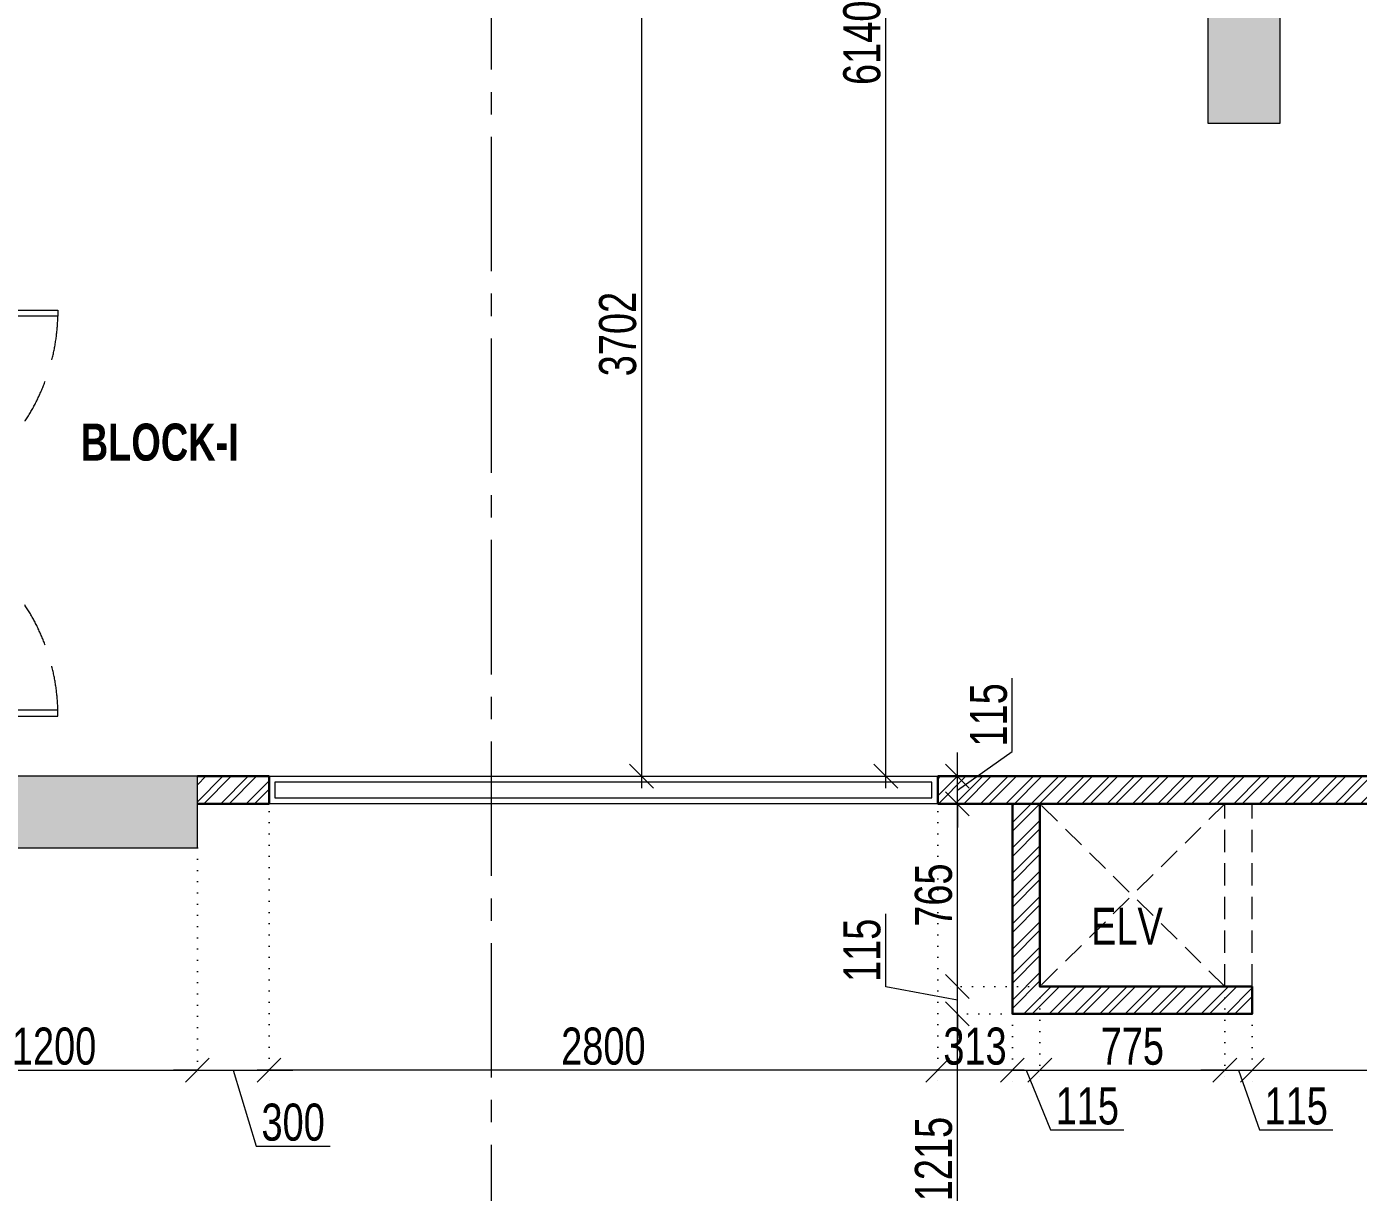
# Model space of a CAD drawing. Header units: inches. Extents: x 785882 to 928568, y 496782 to 576896.
# Drawn here: x 793533 to 799110, y 546141 to 551021 of the extents above; entities that cross this region are included whole.
import ezdxf

# ---------------------------------------------------------------- set-up
doc = ezdxf.new("R2010")
doc.units = ezdxf.units.IN
doc.header["$LTSCALE"] = 750
doc.header["$MEASUREMENT"] = 0
for name, pattern in [('CENTER', [2, 1.25, -0.25, 0.25, -0.25]), ('CENTER2', [1.125, 0.75, -0.125, 0.125, -0.125]), ('DOT', [0.25, 0, -0.25]), ('HIDDEN', [0.375, 0.25, -0.125]), ('HIDDEN2', [0.1875, 0.125, -0.0625])]:
    doc.linetypes.add(name, pattern=pattern)
for name, color, linetype, lineweight in [('COLUMN', 5, 'Continuous', 13), ('DIMENSION WORKING-MSA', 222, 'Continuous', 13), ('DOOR-MSA', 50, 'Continuous', 13), ('DOTTED LINE-MSA', 3, 'HIDDEN2', 13), ('ELE-03-MSA', 145, 'Continuous', 18), ('SECTION LINE', 14, 'CENTER', 9), ('TEXT ROOM NAME-MSA', 210, 'Continuous', 13), ('WALL HATCH-MSA', 251, 'Continuous', 9), ('WALL-MSA', 32, 'Continuous', 30), ('WINDOW-MSA', 50, 'Continuous', 13)]:
    doc.layers.add(name, color=color, linetype=linetype, lineweight=lineweight)
doc.layers.add('R.C.C HATCH-MSA', color=250, linetype='Continuous')
doc.styles.add('AR', font='swisscl.ttf')
doc.styles.add('Arial-Reg', font='swisscl.ttf', dxfattribs={"height": 155})
doc.styles.add('MtXpl_Swis721_LtCn_B_1', font='')
doc.styles.get('MtXpl_Swis721_LtCn_B_1').set_extended_font_data('Swis721 LtCn BT', bold=True)
doc.dimstyles.new('WORKING DIM', dxfattribs={"dimtxt": 155, "dimasz": 100, "dimexe": 50, "dimexo": 0, "dimgap": 20, "dimtad": 1, "dimdec": 0, "dimzin": 0, "dimdsep": 46, "dimtxsty": 'AR', "dimblk": 'OBLIQUE', "dimcen": 0.09, "dimdle": 50, "dimclrd": 256, "dimclre": 250, "dimclrt": 256, "dimadec": 0, "dimazin": 0, "dimtfac": 1, "dimtdec": 0, "dimtofl": 0, "dimtmove": 1, "dimatfit": 0, "dimfxl": 1, "dimtolj": 1, "dimtzin": 0, "dimlwd": -1, "dimlwe": -1, "dimarcsym": 0})

# ---------------------------------------------------------------- blocks, each defined once
blk = doc.blocks.new('_Oblique')
at = {"color": 0, "linetype": 'ByBlock', "lineweight": -2}
blk.add_line((-0.5, -0.5), (0.5, 0.5), dxfattribs=at)
blk = doc.blocks.new('*D2433')
at = {"layer": 'Defpoints', "color": 0, "ltscale": 0.25, "transparency": 16777216}
for p in [(797430.5, 546888.2), (797660.6, 546888.2), (797649.3, 545673.2)]:
    blk.add_point(p, dxfattribs=at)
at = {"layer": 'DIMENSION WORKING-MSA', "ltscale": 0.25, "transparency": 16777216}
blk.add_line((797430.5, 545623.2), (797430.5, 546938.2), dxfattribs=at)
at = {"layer": 'DIMENSION WORKING-MSA', "color": 250, "linetype": 'DOT', "ltscale": 0.25, "transparency": 16777216}
for p, q in [((797660.6, 546888.2), (797380.5, 546888.2)), ((797649.3, 545673.2), (797380.5, 545673.2))]:
    blk.add_line(p, q, dxfattribs=at)
at = {"layer": 'DIMENSION WORKING-MSA', "ltscale": 0.25, "transparency": 16777216, "xscale": 100, "yscale": 100, "zscale": 100}
for p, rotation in [((797430.5, 546888.2), 90), ((797430.5, 545673.2), 270)]:
    blk.add_blockref('_Oblique', p, dxfattribs=dict(at, rotation=rotation))
at = {"layer": 'DIMENSION WORKING-MSA', "ltscale": 0.25, "transparency": 16777216, "insert": (797331.1, 546280.7), "char_height": 155, "attachment_point": 5, "rotation": 90, "style": 'AR'}
blk.add_mtext('\\A1;1215', dxfattribs=at)
blk = doc.blocks.new('*D2434')
at = {"layer": 'Defpoints', "color": 0, "ltscale": 0.25, "transparency": 16777216}
for p in [(797430.5, 547003.2), (797775.6, 547003.2), (797660.6, 546888.2)]:
    blk.add_point(p, dxfattribs=at)
at = {"layer": 'DIMENSION WORKING-MSA', "ltscale": 0.25, "transparency": 16777216}
for p, q in [((797130.5, 547001), (797130.5, 547307.8)), ((797430.5, 547003.2), (797430.5, 547103.2)), ((797430.5, 546945.7), (797130.5, 547001)), ((797430.5, 546888.2), (797430.5, 547003.2)), ((797430.5, 546888.2), (797430.5, 546788.2))]:
    blk.add_line(p, q, dxfattribs=at)
at = {"layer": 'DIMENSION WORKING-MSA', "color": 250, "linetype": 'DOT', "ltscale": 0.25, "transparency": 16777216}
for p, q in [((797775.6, 547003.2), (797380.5, 547003.2)), ((797660.6, 546888.2), (797380.5, 546888.2))]:
    blk.add_line(p, q, dxfattribs=at)
at = {"layer": 'DIMENSION WORKING-MSA', "ltscale": 0.25, "transparency": 16777216, "xscale": 100, "yscale": 100, "zscale": 100}
for p, rotation in [((797430.5, 547003.2), 270), ((797430.5, 546888.2), 90)]:
    blk.add_blockref('_Oblique', p, dxfattribs=dict(at, rotation=rotation))
at = {"layer": 'DIMENSION WORKING-MSA', "ltscale": 0.25, "transparency": 16777216, "insert": (797031.4, 547154.4), "char_height": 155, "attachment_point": 5, "rotation": 90, "style": 'AR'}
blk.add_mtext('\\A1;115', dxfattribs=at)
blk = doc.blocks.new('*D2435')
at = {"layer": 'Defpoints', "color": 0, "ltscale": 0.25, "transparency": 16777216}
for p in [(797430.5, 547768), (797430.5, 547768), (797775.6, 547003.2)]:
    blk.add_point(p, dxfattribs=at)
at = {"layer": 'DIMENSION WORKING-MSA', "ltscale": 0.25, "transparency": 16777216}
blk.add_line((797430.5, 546953.2), (797430.5, 547818), dxfattribs=at)
at = {"layer": 'DIMENSION WORKING-MSA', "color": 250, "linetype": 'DOT', "ltscale": 0.25, "transparency": 16777216}
for p, q in [((797430.5, 547768), (797480.5, 547768)), ((797775.6, 547003.2), (797380.5, 547003.2))]:
    blk.add_line(p, q, dxfattribs=at)
at = {"layer": 'DIMENSION WORKING-MSA', "ltscale": 0.25, "transparency": 16777216, "xscale": 100, "yscale": 100, "zscale": 100}
for p, rotation in [((797430.5, 547768), 90), ((797430.5, 547003.2), 270)]:
    blk.add_blockref('_Oblique', p, dxfattribs=dict(at, rotation=rotation))
at = {"layer": 'DIMENSION WORKING-MSA', "ltscale": 0.25, "transparency": 16777216, "insert": (797331.1, 547385.6), "char_height": 155, "attachment_point": 5, "rotation": 90, "style": 'AR'}
blk.add_mtext('\\A1;765', dxfattribs=at)
blk = doc.blocks.new('*D2436')
at = {"layer": 'Defpoints', "color": 0, "ltscale": 0.25, "transparency": 16777216}
for p in [(797430.5, 547883), (797430.5, 547883), (797430.5, 547768)]:
    blk.add_point(p, dxfattribs=at)
at = {"layer": 'DIMENSION WORKING-MSA', "ltscale": 0.25, "transparency": 16777216}
for p, q in [((797660.4, 547986.3), (797660.4, 548293.2)), ((797430.5, 547825.5), (797660.4, 547986.3)), ((797430.5, 547883), (797430.5, 547983)), ((797430.5, 547768), (797430.5, 547883)), ((797430.5, 547768), (797430.5, 547668))]:
    blk.add_line(p, q, dxfattribs=at)
at = {"layer": 'DIMENSION WORKING-MSA', "color": 250, "linetype": 'DOT', "ltscale": 0.25, "transparency": 16777216}
for p, q in [((797430.5, 547883), (797480.5, 547883)), ((797430.5, 547768), (797480.5, 547768))]:
    blk.add_line(p, q, dxfattribs=at)
at = {"layer": 'DIMENSION WORKING-MSA', "ltscale": 0.25, "transparency": 16777216, "xscale": 100, "yscale": 100, "zscale": 100}
for p, rotation in [((797430.5, 547883), 270), ((797430.5, 547768), 90)]:
    blk.add_blockref('_Oblique', p, dxfattribs=dict(at, rotation=rotation))
at = {"layer": 'DIMENSION WORKING-MSA', "ltscale": 0.25, "transparency": 16777216, "insert": (797561.3, 548139.8), "char_height": 155, "attachment_point": 5, "rotation": 90, "style": 'AR'}
blk.add_mtext('\\A1;115', dxfattribs=at)
blk = doc.blocks.new('*D2444')
at = {"layer": 'Defpoints', "color": 0, "ltscale": 0.25, "transparency": 16777216}
for p in [(797130.5, 554023.3), (797261.3, 554023.3), (797430.5, 547883)]:
    blk.add_point(p, dxfattribs=at)
at = {"layer": 'DIMENSION WORKING-MSA', "ltscale": 0.25, "transparency": 16777216}
blk.add_line((797130.5, 547833), (797130.5, 554073.3), dxfattribs=at)
at = {"layer": 'DIMENSION WORKING-MSA', "color": 250, "linetype": 'DOT', "ltscale": 0.25, "transparency": 16777216}
for p, q in [((797261.3, 554023.3), (797080.5, 554023.3)), ((797430.5, 547883), (797080.5, 547883))]:
    blk.add_line(p, q, dxfattribs=at)
at = {"layer": 'DIMENSION WORKING-MSA', "ltscale": 0.25, "transparency": 16777216, "xscale": 100, "yscale": 100, "zscale": 100}
for p, rotation in [((797130.5, 554023.3), 90), ((797130.5, 547883), 270)]:
    blk.add_blockref('_Oblique', p, dxfattribs=dict(at, rotation=rotation))
at = {"layer": 'DIMENSION WORKING-MSA', "ltscale": 0.25, "transparency": 16777216, "insert": (797031.1, 550953.1), "char_height": 155, "attachment_point": 5, "rotation": 90, "style": 'AR'}
blk.add_mtext('\\A1;6140', dxfattribs=at)
blk = doc.blocks.new('*D2480')
at = {"layer": 'Defpoints', "color": 0, "ltscale": 0.25, "transparency": 16777216}
for p in [(793048, 547583), (794248, 547583), (794248, 546653.2)]:
    blk.add_point(p, dxfattribs=at)
at = {"layer": 'DIMENSION WORKING-MSA', "color": 250, "linetype": 'DOT', "ltscale": 0.25, "transparency": 16777216}
for p, q in [((793048, 547583), (793048, 546603.2)), ((794248, 547583), (794248, 546603.2))]:
    blk.add_line(p, q, dxfattribs=at)
at = {"layer": 'DIMENSION WORKING-MSA', "ltscale": 0.25, "transparency": 16777216}
blk.add_line((792998, 546653.2), (794298, 546653.2), dxfattribs=at)
at = {"layer": 'DIMENSION WORKING-MSA', "ltscale": 0.25, "transparency": 16777216, "xscale": 100, "yscale": 100, "zscale": 100, "rotation": 180}
blk.add_blockref('_Oblique', (793048, 546653.2), dxfattribs=at)
at = {"layer": 'DIMENSION WORKING-MSA', "ltscale": 0.25, "transparency": 16777216, "xscale": 100, "yscale": 100, "zscale": 100}
blk.add_blockref('_Oblique', (794248, 546653.2), dxfattribs=at)
at = {"layer": 'DIMENSION WORKING-MSA', "ltscale": 0.25, "transparency": 16777216, "insert": (793648, 546752.5), "char_height": 155, "attachment_point": 5, "style": 'AR'}
blk.add_mtext('\\A1;1200', dxfattribs=at)
blk = doc.blocks.new('*D2481')
at = {"layer": 'Defpoints', "color": 0, "ltscale": 0.25, "transparency": 16777216}
for p in [(794548, 547783), (794248, 547583), (794548, 546653.2)]:
    blk.add_point(p, dxfattribs=at)
at = {"layer": 'DIMENSION WORKING-MSA', "color": 250, "linetype": 'DOT', "ltscale": 0.25, "transparency": 16777216}
for p, q in [((794548, 547783), (794548, 546603.2)), ((794248, 547583), (794248, 546603.2))]:
    blk.add_line(p, q, dxfattribs=at)
at = {"layer": 'DIMENSION WORKING-MSA', "ltscale": 0.25, "transparency": 16777216}
for p, q in [((794248, 546653.2), (794148, 546653.2)), ((794248, 546653.2), (794548, 546653.2)), ((794398, 546653.2), (794493.5, 546334.7)), ((794548, 546653.2), (794648, 546653.2)), ((794493.5, 546334.7), (794804.5, 546334.7))]:
    blk.add_line(p, q, dxfattribs=at)
at = {"layer": 'DIMENSION WORKING-MSA', "ltscale": 0.25, "transparency": 16777216, "xscale": 100, "yscale": 100, "zscale": 100}
blk.add_blockref('_Oblique', (794248, 546653.2), dxfattribs=at)
at = {"layer": 'DIMENSION WORKING-MSA', "ltscale": 0.25, "transparency": 16777216, "xscale": 100, "yscale": 100, "zscale": 100, "rotation": 180}
blk.add_blockref('_Oblique', (794548, 546653.2), dxfattribs=at)
at = {"layer": 'DIMENSION WORKING-MSA', "ltscale": 0.25, "transparency": 16777216, "insert": (794649, 546434.2), "char_height": 155, "attachment_point": 5, "style": 'AR'}
blk.add_mtext('\\A1;300', dxfattribs=at)
blk = doc.blocks.new('*D2482')
at = {"layer": 'Defpoints', "color": 0, "ltscale": 0.25, "transparency": 16777216}
for p in [(797775.6, 547003.2), (797660.6, 546888.2), (797775.6, 546653.2)]:
    blk.add_point(p, dxfattribs=at)
at = {"layer": 'DIMENSION WORKING-MSA', "color": 250, "linetype": 'DOT', "ltscale": 0.25, "transparency": 16777216}
for p, q in [((797775.6, 547003.2), (797775.6, 546603.2)), ((797660.6, 546888.2), (797660.6, 546603.2))]:
    blk.add_line(p, q, dxfattribs=at)
at = {"layer": 'DIMENSION WORKING-MSA', "ltscale": 0.25, "transparency": 16777216}
for p, q in [((797660.6, 546653.2), (797560.6, 546653.2)), ((797660.6, 546653.2), (797775.6, 546653.2)), ((797718.1, 546653.2), (797821, 546403.2)), ((797775.6, 546653.2), (797875.6, 546653.2)), ((797821, 546403.2), (798127.9, 546403.2))]:
    blk.add_line(p, q, dxfattribs=at)
at = {"layer": 'DIMENSION WORKING-MSA', "ltscale": 0.25, "transparency": 16777216, "xscale": 100, "yscale": 100, "zscale": 100}
blk.add_blockref('_Oblique', (797660.6, 546653.2), dxfattribs=at)
at = {"layer": 'DIMENSION WORKING-MSA', "ltscale": 0.25, "transparency": 16777216, "xscale": 100, "yscale": 100, "zscale": 100, "rotation": 180}
blk.add_blockref('_Oblique', (797775.6, 546653.2), dxfattribs=at)
at = {"layer": 'DIMENSION WORKING-MSA', "ltscale": 0.25, "transparency": 16777216, "insert": (797974.5, 546502.2), "char_height": 155, "attachment_point": 5, "style": 'AR'}
blk.add_mtext('\\A1;115', dxfattribs=at)
blk = doc.blocks.new('*D2483')
at = {"layer": 'Defpoints', "color": 0, "ltscale": 0.25, "transparency": 16777216}
for p in [(797775.6, 547003.2), (798550.5, 547003.2), (798550.5, 546653.2)]:
    blk.add_point(p, dxfattribs=at)
at = {"layer": 'DIMENSION WORKING-MSA', "color": 250, "linetype": 'DOT', "ltscale": 0.25, "transparency": 16777216}
for p, q in [((797775.6, 547003.2), (797775.6, 546603.2)), ((798550.5, 547003.2), (798550.5, 546603.2))]:
    blk.add_line(p, q, dxfattribs=at)
at = {"layer": 'DIMENSION WORKING-MSA', "ltscale": 0.25, "transparency": 16777216}
blk.add_line((797725.6, 546653.2), (798600.5, 546653.2), dxfattribs=at)
at = {"layer": 'DIMENSION WORKING-MSA', "ltscale": 0.25, "transparency": 16777216, "xscale": 100, "yscale": 100, "zscale": 100, "rotation": 180}
blk.add_blockref('_Oblique', (797775.6, 546653.2), dxfattribs=at)
at = {"layer": 'DIMENSION WORKING-MSA', "ltscale": 0.25, "transparency": 16777216, "xscale": 100, "yscale": 100, "zscale": 100}
blk.add_blockref('_Oblique', (798550.5, 546653.2), dxfattribs=at)
at = {"layer": 'DIMENSION WORKING-MSA', "ltscale": 0.25, "transparency": 16777216, "insert": (798163, 546752.2), "char_height": 155, "attachment_point": 5, "style": 'AR'}
blk.add_mtext('\\A1;775', dxfattribs=at)
blk = doc.blocks.new('*D2484')
at = {"layer": 'Defpoints', "color": 0, "ltscale": 0.25, "transparency": 16777216}
for p in [(798550.5, 547003.2), (798665.5, 546888.2), (798665.5, 546653.2)]:
    blk.add_point(p, dxfattribs=at)
at = {"layer": 'DIMENSION WORKING-MSA', "color": 250, "linetype": 'DOT', "ltscale": 0.25, "transparency": 16777216}
for p, q in [((798550.5, 547003.2), (798550.5, 546603.2)), ((798665.5, 546888.2), (798665.5, 546603.2))]:
    blk.add_line(p, q, dxfattribs=at)
at = {"layer": 'DIMENSION WORKING-MSA', "ltscale": 0.25, "transparency": 16777216}
for p, q in [((798550.5, 546653.2), (798450.5, 546653.2)), ((798550.5, 546653.2), (798665.5, 546653.2)), ((798608, 546653.2), (798695.9, 546403.2)), ((798665.5, 546653.2), (798765.5, 546653.2)), ((798695.9, 546403.2), (799002.8, 546403.2))]:
    blk.add_line(p, q, dxfattribs=at)
at = {"layer": 'DIMENSION WORKING-MSA', "ltscale": 0.25, "transparency": 16777216, "xscale": 100, "yscale": 100, "zscale": 100}
blk.add_blockref('_Oblique', (798550.5, 546653.2), dxfattribs=at)
at = {"layer": 'DIMENSION WORKING-MSA', "ltscale": 0.25, "transparency": 16777216, "xscale": 100, "yscale": 100, "zscale": 100, "rotation": 180}
blk.add_blockref('_Oblique', (798665.5, 546653.2), dxfattribs=at)
at = {"layer": 'DIMENSION WORKING-MSA', "ltscale": 0.25, "transparency": 16777216, "insert": (798849.4, 546502.2), "char_height": 155, "attachment_point": 5, "style": 'AR'}
blk.add_mtext('\\A1;115', dxfattribs=at)
blk = doc.blocks.new('*D2485')
at = {"layer": 'Defpoints', "color": 0, "ltscale": 0.25, "transparency": 16777216}
for p in [(798665.5, 546888.2), (800724.3, 546888.2), (800724.3, 546653.2)]:
    blk.add_point(p, dxfattribs=at)
at = {"layer": 'DIMENSION WORKING-MSA', "color": 250, "linetype": 'DOT', "ltscale": 0.25, "transparency": 16777216}
for p, q in [((798665.5, 546888.2), (798665.5, 546603.2)), ((800724.3, 546888.2), (800724.3, 546603.2))]:
    blk.add_line(p, q, dxfattribs=at)
at = {"layer": 'DIMENSION WORKING-MSA', "ltscale": 0.25, "transparency": 16777216}
blk.add_line((798615.5, 546653.2), (800774.3, 546653.2), dxfattribs=at)
at = {"layer": 'DIMENSION WORKING-MSA', "ltscale": 0.25, "transparency": 16777216, "xscale": 100, "yscale": 100, "zscale": 100, "rotation": 180}
blk.add_blockref('_Oblique', (798665.5, 546653.2), dxfattribs=at)
at = {"layer": 'DIMENSION WORKING-MSA', "ltscale": 0.25, "transparency": 16777216, "xscale": 100, "yscale": 100, "zscale": 100}
blk.add_blockref('_Oblique', (800724.3, 546653.2), dxfattribs=at)
at = {"layer": 'DIMENSION WORKING-MSA', "ltscale": 0.25, "transparency": 16777216, "insert": (799694.9, 546752.5), "char_height": 155, "attachment_point": 5, "style": 'AR'}
blk.add_mtext('\\A1;2059', dxfattribs=at)
blk = doc.blocks.new('*D2558')
at = {"layer": 'Defpoints', "color": 0, "ltscale": 0.25, "transparency": 16777216}
for p in [(795858, 551584.9), (795858, 547883), (796108, 547883)]:
    blk.add_point(p, dxfattribs=at)
at = {"layer": 'DIMENSION WORKING-MSA', "color": 250, "linetype": 'DOT', "ltscale": 0.25, "transparency": 16777216}
for p, q in [((795858, 551584.9), (796158, 551584.9)), ((795858, 547883), (796158, 547883))]:
    blk.add_line(p, q, dxfattribs=at)
at = {"layer": 'DIMENSION WORKING-MSA', "ltscale": 0.25, "transparency": 16777216}
blk.add_line((796108, 551634.9), (796108, 547833), dxfattribs=at)
at = {"layer": 'DIMENSION WORKING-MSA', "ltscale": 0.25, "transparency": 16777216, "xscale": 100, "yscale": 100, "zscale": 100}
for p, rotation in [((796108, 551584.9), 90), ((796108, 547883), 270)]:
    blk.add_blockref('_Oblique', p, dxfattribs=dict(at, rotation=rotation))
at = {"layer": 'DIMENSION WORKING-MSA', "ltscale": 0.25, "transparency": 16777216, "insert": (796008.5, 549733.9), "char_height": 155, "attachment_point": 5, "rotation": 90, "style": 'AR'}
blk.add_mtext('\\A1;3702', dxfattribs=at)
blk = doc.blocks.new('*D2609')
at = {"layer": 'Defpoints', "color": 0, "ltscale": 0.25, "transparency": 16777216}
for p in [(794548, 547783), (797348, 547783), (794548, 546653.2)]:
    blk.add_point(p, dxfattribs=at)
at = {"layer": 'DIMENSION WORKING-MSA', "color": 250, "linetype": 'DOT', "ltscale": 0.25, "transparency": 16777216}
for p, q in [((794548, 547783), (794548, 546603.2)), ((797348, 547783), (797348, 546603.2))]:
    blk.add_line(p, q, dxfattribs=at)
at = {"layer": 'DIMENSION WORKING-MSA', "ltscale": 0.25, "transparency": 16777216}
blk.add_line((797398, 546653.2), (794498, 546653.2), dxfattribs=at)
at = {"layer": 'DIMENSION WORKING-MSA', "ltscale": 0.25, "transparency": 16777216, "xscale": 100, "yscale": 100, "zscale": 100, "rotation": 180}
blk.add_blockref('_Oblique', (794548, 546653.2), dxfattribs=at)
at = {"layer": 'DIMENSION WORKING-MSA', "ltscale": 0.25, "transparency": 16777216, "xscale": 100, "yscale": 100, "zscale": 100}
blk.add_blockref('_Oblique', (797348, 546653.2), dxfattribs=at)
at = {"layer": 'DIMENSION WORKING-MSA', "ltscale": 0.25, "transparency": 16777216, "insert": (795948, 546752.5), "char_height": 155, "attachment_point": 5, "style": 'AR'}
blk.add_mtext('\\A1;2800', dxfattribs=at)
blk = doc.blocks.new('*D2610')
at = {"layer": 'Defpoints', "color": 0, "ltscale": 0.25, "transparency": 16777216}
for p in [(797348, 546653.2), (797348, 546653.2), (797660.6, 546653.2)]:
    blk.add_point(p, dxfattribs=at)
at = {"layer": 'DIMENSION WORKING-MSA', "color": 250, "linetype": 'DOT', "ltscale": 0.25, "transparency": 16777216}
for p, q in [((797348, 546653.2), (797348, 546703.2)), ((797660.6, 546653.2), (797660.6, 546703.2))]:
    blk.add_line(p, q, dxfattribs=at)
at = {"layer": 'DIMENSION WORKING-MSA', "ltscale": 0.25, "transparency": 16777216}
blk.add_line((797710.6, 546653.2), (797298, 546653.2), dxfattribs=at)
at = {"layer": 'DIMENSION WORKING-MSA', "ltscale": 0.25, "transparency": 16777216, "xscale": 100, "yscale": 100, "zscale": 100, "rotation": 180}
blk.add_blockref('_Oblique', (797348, 546653.2), dxfattribs=at)
at = {"layer": 'DIMENSION WORKING-MSA', "ltscale": 0.25, "transparency": 16777216, "xscale": 100, "yscale": 100, "zscale": 100}
blk.add_blockref('_Oblique', (797660.6, 546653.2), dxfattribs=at)
at = {"layer": 'DIMENSION WORKING-MSA', "ltscale": 0.25, "transparency": 16777216, "insert": (797504.3, 546752.5), "char_height": 155, "attachment_point": 5, "style": 'AR'}
blk.add_mtext('\\A1;313', dxfattribs=at)
blk = doc.blocks.new('BLOCK-I & J BASEMENT 2 TO GROUND COLOUMN')
at = {"layer": 'R.C.C HATCH-MSA'}
h = blk.add_hatch(color=256, dxfattribs=at)
h.dxf.hatch_style = 1
h.paths.add_polyline_path([(15138.6, -30746.7), (14838.5, -30746.7), (14838.5, -31946.7), (15138.6, -31946.7)])
h.paths.add_polyline_path([(5587.8, -30746.7), (5887.8, -30746.7), (5887.8, -31946.7), (5587.8, -31946.7)])
h.paths.add_polyline_path([(18173.9, -30746.7), (18173.9, -31046.7), (19373.9, -31046.7), (19373.9, -30746.7)])
h.paths.add_polyline_path([(2552.6, -30746.7), (2552.6, -31046.7), (1352.6, -31046.7), (1352.6, -30746.7)])
h.paths.add_polyline_path([(11672.9, -31567.4), (11372.9, -31567.4), (11372.9, -32767.4), (11672.9, -32767.4)])
h.paths.add_polyline_path([(9053.5, -31567.4), (9353.5, -31567.4), (9353.5, -32767.4), (9053.5, -32767.4)])
h.paths.add_polyline_path([(1866.7, -36193.6), (1866.7, -36493.6), (666.7, -36493.6), (666.7, -36193.6)])
h.paths.add_polyline_path([(20059.7, -36193.6), (20059.7, -36493.6), (18859.7, -36493.6), (18859.7, -36193.6)])
h.paths.add_polyline_path([(5887.8, -37763.3), (5887.8, -38063.3), (4687.8, -38063.3), (4687.8, -37763.3)])
h.paths.add_polyline_path([(2495.4, -39281.1), (2495.4, -39581.1), (1295.4, -39581.1), (1295.4, -39281.1)])
h.paths.add_polyline_path([(18231, -39281.1), (18231, -39581.1), (19431, -39581.1), (19431, -39281.1)])
h.paths.add_polyline_path([(10513.2, -38063.3), (10213.2, -38063.3), (10213.2, -36863.3), (10513.2, -36863.3)])
h.paths.add_polyline_path([(15138.6, -28117.8), (14838.5, -28117.8), (14838.5, -26917.8), (15138.6, -26917.8)])
h.paths.add_polyline_path([(5587.8, -28117.8), (5887.8, -28117.8), (5887.8, -26917.8), (5587.8, -26917.8)])
h.paths.add_polyline_path([(18173.9, -28117.8), (18173.9, -27817.8), (19373.9, -27817.8), (19373.9, -28117.8)])
h.paths.add_polyline_path([(2552.6, -28117.8), (2552.6, -27817.8), (1352.6, -27817.8), (1352.6, -28117.8)])
h.paths.add_polyline_path([(11672.9, -27297.1), (11372.9, -27297.1), (11372.9, -26097.1), (11672.9, -26097.1)])
h.paths.add_polyline_path([(9053.5, -27297.1), (9353.5, -27297.1), (9353.5, -26097.1), (9053.5, -26097.1)])
h.paths.add_polyline_path([(1866.7, -22670.9), (1866.7, -22370.9), (666.7, -22370.9), (666.7, -22670.9)])
h.paths.add_polyline_path([(20059.7, -22670.9), (20059.7, -22370.9), (18859.7, -22370.9), (18859.7, -22670.9)])
h.paths.add_polyline_path([(5887.8, -21101.2), (5887.8, -20801.2), (4687.8, -20801.2), (4687.8, -21101.2)])
h.paths.add_polyline_path([(2495.4, -19583.4), (2495.4, -19283.4), (1295.4, -19283.4), (1295.4, -19583.4)])
h.paths.add_polyline_path([(18231, -19583.4), (18231, -19283.4), (19431, -19283.4), (19431, -19583.4)])
h.paths.add_polyline_path([(10513.2, -20801.2), (10213.2, -20801.2), (10213.2, -22001.2), (10513.2, -22001.2)])
h.paths.add_polyline_path([(11277.6, -17832.2), (11277.6, -17532.2), (12477.6, -17532.2), (12477.6, -17832.2)])
h.paths.add_polyline_path([(9448.8, -17832.2), (9448.8, -17532.2), (8248.8, -17532.2), (8248.8, -17832.2)])
h.paths.add_polyline_path([(15810.1, -15622.4), (15810.1, -15322.4), (17010.1, -15322.4), (17010.1, -15622.4)])
h.paths.add_polyline_path([(4916.3, -15622.4), (4916.3, -15322.4), (3716.3, -15322.4), (3716.3, -15622.4)])
h.paths.add_polyline_path([(20726.4, -13444.5), (20726.4, -13144.5), (19131, -13144.5), (19131, -13444.5)])
h.paths.add_polyline_path([(0, -13444.5), (0, -13144.5), (1595.4, -13144.5), (1595.4, -13444.5)])
h.paths.add_polyline_path([(9448.8, -12590.5), (9148.8, -12590.5), (9148.8, -11390.5), (9448.8, -11390.5)])
h.paths.add_polyline_path([(11277.6, -12590.5), (11577.6, -12590.5), (11577.6, -11390.5), (11277.6, -11390.5)])
h.paths.add_polyline_path([(14200.1, -11620.5), (16640.1, -11620.5), (16640.1, -8952.1), (14200.1, -8952.1), (14200.1, -9182.1), (16410.1, -9182.1), (16410.1, -11390.5), (14200.1, -11390.5)])
h.paths.add_polyline_path([(6526.3, -11620.5), (4086.3, -11620.5), (4086.3, -8952.1), (6526.3, -8952.1), (6526.3, -9182.1), (4316.3, -9182.1), (4316.3, -11390.5), (6526.3, -11390.5)])
h.paths.add_polyline_path([(8229.6, -9182.1), (7929.6, -9182.1), (7929.6, -7982.1), (8229.6, -7982.1)])
h.paths.add_polyline_path([(8229.6, -3464.6), (7929.6, -3464.6), (7929.6, -4664.6), (8229.6, -4664.6)])
h.paths.add_polyline_path([(1200, -7353.3), (1200, -7053.3), (0, -7053.3), (0, -7353.3)])
h.paths.add_polyline_path([(3582.8, -4238.3), (3582.8, -3938.3), (2382.8, -3938.3), (2382.8, -4238.3)])
h.paths.add_polyline_path([(8229.6, -609.6), (7929.6, -609.6), (7929.6, -1809.6), (8229.6, -1809.6)])
h.paths.add_polyline_path([(3582.8, 0), (3282.8, 0), (3282.8, -1200), (3582.8, -1200)])
h.paths.add_polyline_path([(0, 0), (0, -300), (1200, -300), (1200, 0)])
h.paths.add_polyline_path([(12496.8, -9182.1), (12796.8, -9182.1), (12796.8, -7982.1), (12496.8, -7982.1)])
h.paths.add_polyline_path([(12496.8, -3464.6), (12796.8, -3464.6), (12796.8, -4664.6), (12496.8, -4664.6)])
h.paths.add_polyline_path([(19526.4, -7353.3), (19526.4, -7053.3), (20726.4, -7053.3), (20726.4, -7353.3)])
h.paths.add_polyline_path([(17143.6, -4238.3), (17143.6, -3938.3), (18343.6, -3938.3), (18343.6, -4238.3)])
h.paths.add_polyline_path([(12496.8, -609.6), (12796.8, -609.6), (12796.8, -1809.6), (12496.8, -1809.6)])
h.paths.add_polyline_path([(17143.6, 0), (17443.6, 0), (17443.6, -1200), (17143.6, -1200)])
h.paths.add_polyline_path([(20726.4, 0), (20726.4, -300), (19526.4, -300), (19526.4, 0)])
h.paths.add_polyline_path([(11277.6, -41032.3), (11277.6, -41332.3), (12477.6, -41332.3), (12477.6, -41032.3)])
h.paths.add_polyline_path([(9448.8, -41032.3), (9448.8, -41332.3), (8248.8, -41332.3), (8248.8, -41032.3)])
h.paths.add_polyline_path([(4916.3, -43242.1), (4916.3, -43542.1), (3716.3, -43542.1), (3716.3, -43242.1)])
h.paths.add_polyline_path([(0, -45420), (0, -45720), (1595.4, -45720), (1595.4, -45420)])
h.paths.add_polyline_path([(15810.1, -43242.1), (15810.1, -43542.1), (17010.1, -43542.1), (17010.1, -43242.1)])
h.paths.add_polyline_path([(20726.4, -45420), (20726.4, -45720), (19131, -45720), (19131, -45420)])
h.paths.add_polyline_path([(9448.8, -46274), (9148.8, -46274), (9148.8, -47474), (9448.8, -47474)])
h.paths.add_polyline_path([(11277.6, -46274), (11577.6, -46274), (11577.6, -47474), (11277.6, -47474)])
h.paths.add_polyline_path([(14200.1, -47244), (16640.1, -47244), (16640.1, -49912.4), (14200.1, -49912.4), (14200.1, -49682.4), (16410.1, -49682.4), (16410.1, -47474), (14200.1, -47474)])
h.paths.add_polyline_path([(6526.3, -47244), (4086.3, -47244), (4086.3, -49912.4), (6526.3, -49912.4), (6526.3, -49682.4), (4316.3, -49682.4), (4316.3, -47474), (6526.3, -47474)])
h.paths.add_polyline_path([(8229.6, -49682.4), (7929.6, -49682.4), (7929.6, -50882.4), (8229.6, -50882.4)])
h.paths.add_polyline_path([(8229.6, -55399.9), (7929.6, -55399.9), (7929.6, -54199.9), (8229.6, -54199.9)])
h.paths.add_polyline_path([(1200, -51511.2), (1200, -51811.2), (0, -51811.2), (0, -51511.2)])
h.paths.add_polyline_path([(3582.8, -52711.2), (3282.8, -52711.2), (3282.8, -51511.2), (3582.8, -51511.2)])
h.paths.add_polyline_path([(8229.6, -58254.9), (7929.6, -58254.9), (7929.6, -57054.9), (8229.6, -57054.9)])
h.paths.add_polyline_path([(3582.8, -58864.5), (3282.8, -58864.5), (3282.8, -57664.5), (3582.8, -57664.5)])
h.paths.add_polyline_path([(0, -57914.5), (300, -57914.5), (300, -58864.5), (0, -58864.5)])
h.paths.add_polyline_path([(12496.8, -49682.4), (12796.8, -49682.4), (12796.8, -50882.4), (12496.8, -50882.4)])
h.paths.add_polyline_path([(12496.8, -55399.9), (12796.8, -55399.9), (12796.8, -54199.9), (12496.8, -54199.9)])
h.paths.add_polyline_path([(19526.4, -51511.2), (19526.4, -51811.2), (20726.4, -51811.2), (20726.4, -51511.2)])
h.paths.add_polyline_path([(17443.6, -51511.2), (17143.6, -51511.2), (17143.6, -52711.2), (17443.6, -52711.2)])
h.paths.add_polyline_path([(12496.8, -58254.9), (12796.8, -58254.9), (12796.8, -57054.9), (12496.8, -57054.9)])
h.paths.add_polyline_path([(17143.6, -58864.5), (17443.6, -58864.5), (17443.6, -57664.5), (17143.6, -57664.5)])
h.paths.add_polyline_path([(20426.4, -58864.5), (20726.4, -58864.5), (20726.4, -57914.5), (20426.4, -57914.5)])
h.paths.add_polyline_path([(14838.5, -37763.3), (14838.5, -38063.3), (16038.5, -38063.3), (16038.5, -37763.3)])
h.paths.add_polyline_path([(14838.5, -21101.2), (14838.5, -20801.2), (16038.5, -20801.2), (16038.5, -21101.2)])
at = {"layer": 'COLUMN'}
for points in [[(9448.8, -12590.5), (9148.8, -12590.5), (9148.8, -11390.5), (9448.8, -11390.5)], [(4916.3, -15622.4), (4916.3, -15322.4), (3716.3, -15322.4), (3716.3, -15622.4)]]:
    blk.add_lwpolyline(points, close=True, dxfattribs=at)
blk = doc.blocks.new('A$C3287c027')
at = {"layer": 'DOTTED LINE-MSA'}
for points in [[(371.1, 576.8), (321.1, 576.8), (321.1, 691.8), (371.1, 691.8)], [(2071.1, 576.8), (2121.1, 576.8), (2121.1, 691.8), (2071.1, 691.8)]]:
    blk.add_lwpolyline(points, close=True, dxfattribs=at)
at = {"layer": 'DOTTED LINE-MSA', "linetype": 'HIDDEN'}
blk.add_lwpolyline([(371.1, 576.8), (371.1, 691.8), (2071.1, 691.8), (2071.1, 576.8)], close=True, dxfattribs=at)
at = {"layer": 'ELE-03-MSA', "linetype": 'HIDDEN'}
for centre, start, end in [((371.1, 691.8), 0, 88.3146), ((2071.1, 691.8), 91.6854, 180)]:
    blk.add_arc(centre, 850, start, end, dxfattribs=at)
at = {"layer": 'WINDOW-MSA'}
for points in [[(371.1, 691.8), (371.1, 1541.4), (396.1, 1541.4), (396.1, 691.8)], [(2071.1, 691.8), (2071.1, 1541.4), (2046.1, 1541.4), (2046.1, 691.8)]]:
    blk.add_lwpolyline(points, close=True, dxfattribs=at)
blk = doc.blocks.new('A$C37e82350')
at = {"layer": 'SECTION LINE', "linetype": 'CENTER2'}
blk.add_lwpolyline([(-2541.6, -2026.8), (-2541.6, -2083.3), (61391, -2083.3), (61391, -2039.2)], dxfattribs=at)
blk = doc.blocks.new('A$C2d1cd656')
at = {"layer": 'WALL HATCH-MSA'}
h = blk.add_hatch(dxfattribs=at)
h.set_pattern_fill('ANSI32', color=256, scale=200)
h.set_pattern_definition([(45, (-805741.795, -515731.36), (-53.0330086, 53.0330086), []), (45, (-805706.44, -515731.36), (-53.0330086, 53.0330086), [])])
h.paths.add_polyline_path([(-11193.8, 32036.6), (-11193.8, 32151.6), (-11493.8, 32151.6), (-11493.8, 32036.6)])
h.paths.add_polyline_path([(-7076.3, 31271.8), (-7966.2, 31271.8), (-7966.2, 32151.6), (-8393.8, 32151.6), (-8393.8, 32036.6), (-8081.2, 32036.6), (-8081.2, 31156.8), (-7076.3, 31156.8)])
h.paths.add_polyline_path([(-7966.2, 32036.6), (-5017.5, 32036.6), (-5017.5, 31768.5), (-2652.5, 31768.5), (-2652.5, 32046), (-2767.5, 32046), (-2767.5, 31883.5), (-4902.5, 31883.5), (-4902.5, 33393.5), (-2767.5, 33393.5), (-2767.5, 33246), (-2652.5, 33246), (-2652.5, 33508.5), (-4902.5, 33508.5), (-4902.5, 34883.5), (-5017.5, 34883.5), (-5017.5, 32151.6), (-7966.2, 32151.6)])
at = {"layer": 'DOOR-MSA'}
for p, q in [((-11193.8, 32151.6), (-8393.8, 32151.6)), ((-8393.8, 32036.6), (-11193.8, 32036.6))]:
    blk.add_line(p, q, dxfattribs=at)
blk.add_lwpolyline([(-8418.8, 32126.6), (-11168.8, 32126.6), (-11168.8, 32061.6), (-8418.8, 32061.6)], close=True, dxfattribs=at)
at = {"layer": 'DOTTED LINE-MSA'}
for p, q in [((-7191.3, 31271.8), (-7966.2, 32036.6)), ((-7191.3, 32036.6), (-7966.2, 31271.8)), ((-7191.3, 31271.8), (-7191.3, 32036.6)), ((-7076.3, 31271.8), (-7076.3, 32036.6))]:
    blk.add_line(p, q, dxfattribs=at)
at = {"layer": 'WALL-MSA'}
for p, q in [((-11193.8, 32151.6), (-11493.8, 32151.6)), ((-11193.8, 32151.6), (-11193.8, 32036.6)), ((-8393.8, 32151.6), (-8393.8, 32036.6)), ((-5017.5, 32151.6), (-8393.8, 32151.6)), ((-11193.8, 32036.6), (-11493.8, 32036.6)), ((-5017.5, 32036.6), (-8393.8, 32036.6)), ((-8081.2, 32036.6), (-8081.2, 31156.8)), ((-7966.2, 32036.6), (-7966.2, 31271.8)), ((-7966.2, 31271.8), (-7076.3, 31271.8)), ((-7076.3, 31156.8), (-7076.3, 31271.8)), ((-8081.2, 31156.8), (-7076.3, 31156.8))]:
    blk.add_line(p, q, dxfattribs=at)
at = {"color": 2, "rotation": 270}
blk.add_blockref('A$C37e82350', (-8180.5, 47474), dxfattribs=at)
at = {"layer": 'COLUMN'}
blk.add_blockref('BLOCK-I & J BASEMENT 2 TO GROUND COLOUMN', (-16410.1, 47474), dxfattribs=at)
at = {"layer": 'DOOR-MSA', "rotation": 270}
blk.add_blockref('A$C3287c027', (-13619.1, 34473.7), dxfattribs=at)
at = {"layer": 'TEXT ROOM NAME-MSA', "lineweight": 0}
for s, style, p in [('BLOCK-I', 'MtXpl_Swis721_LtCn_B_1', (-11982.1, 33472.8)), ('ELV', 'Arial-Reg', (-7751.4, 31446.3))]:
    blk.add_text(s, height=155, dxfattribs=dict(at, style=style)).set_placement(p)

msp = doc.modelspace()

# ---------------------------------------------------------------- block references
msp.add_blockref('A$C2d1cd656', (805741.8, 515731.4))

# ---------------------------------------------------------------- dimensions: what is measured, and where the dimension line sits
at = {"layer": 'DIMENSION WORKING-MSA', "ltscale": 0.25}
for base, p1, p2, picture, middle in [((797130.5, 554023.3), (797430.5, 547883), (797261.3, 554023.3), '*D2444', (797031.1, 550953.1)), ((796108, 547883), (795858, 551584.9), (795858, 547883), '*D2558', (796008.5, 549733.9)), ((797430.5, 547768), (797775.6, 547003.2), (797430.5, 547768), '*D2435', (797331.1, 547385.6)), ((797430.5, 546888.2), (797649.3, 545673.2), (797660.6, 546888.2), '*D2433', (797331.1, 546280.7))]:
    dim = msp.add_linear_dim(base=base, p1=p1, p2=p2, angle=90, dimstyle='WORKING DIM', dxfattribs=at)
    dim.commit()
    dim.dimension.update_dxf_attribs({"geometry": picture, "text_midpoint": middle})
for base, p1, p2, picture, middle in [((797430.5, 547883), (797430.5, 547768), (797430.5, 547883), '*D2436', (797660.4, 548006.3)), ((797430.5, 547003.2), (797660.6, 546888.2), (797775.6, 547003.2), '*D2434', (797130.5, 547021))]:
    dim = msp.add_linear_dim(base=base, p1=p1, p2=p2, angle=90, dimstyle='WORKING DIM', dxfattribs=at)
    dim.commit()
    dim.dimension.update_dxf_attribs({"geometry": picture, "text_midpoint": middle, "dimtype": 160})
for base, p1, p2, picture, middle in [((794548, 546653.2), (794248, 547583), (794548, 547783), '*D2481', (794513.5, 546434.2)), ((794548, 546653.2), (797348, 547783), (794548, 547783), '*D2609', (795948, 546752.5)), ((794248, 546653.2), (793048, 547583), (794248, 547583), '*D2480', (793648, 546752.5)), ((798550.5, 546653.2), (797775.6, 547003.2), (798550.5, 547003.2), '*D2483', (798163, 546752.2)), ((797348, 546653.2), (797660.6, 546653.2), (797348, 546653.2), '*D2610', (797504.3, 546752.5)), ((800724.3, 546653.2), (798665.5, 546888.2), (800724.3, 546888.2), '*D2485', (799694.9, 546752.5))]:
    dim = msp.add_linear_dim(base=base, p1=p1, p2=p2, dimstyle='WORKING DIM', dxfattribs=at)
    dim.commit()
    dim.dimension.update_dxf_attribs({"geometry": picture, "text_midpoint": middle})
for base, p1, p2, picture, middle in [((797775.6, 546653.2), (797660.6, 546888.2), (797775.6, 547003.2), '*D2482', (797841, 546403.2)), ((798665.5, 546653.2), (798550.5, 547003.2), (798665.5, 546888.2), '*D2484', (798715.9, 546403.2))]:
    dim = msp.add_linear_dim(base=base, p1=p1, p2=p2, dimstyle='WORKING DIM', dxfattribs=at)
    dim.commit()
    dim.dimension.update_dxf_attribs({"geometry": picture, "text_midpoint": middle, "dimtype": 160})

doc.saveas('drawing.dxf')
